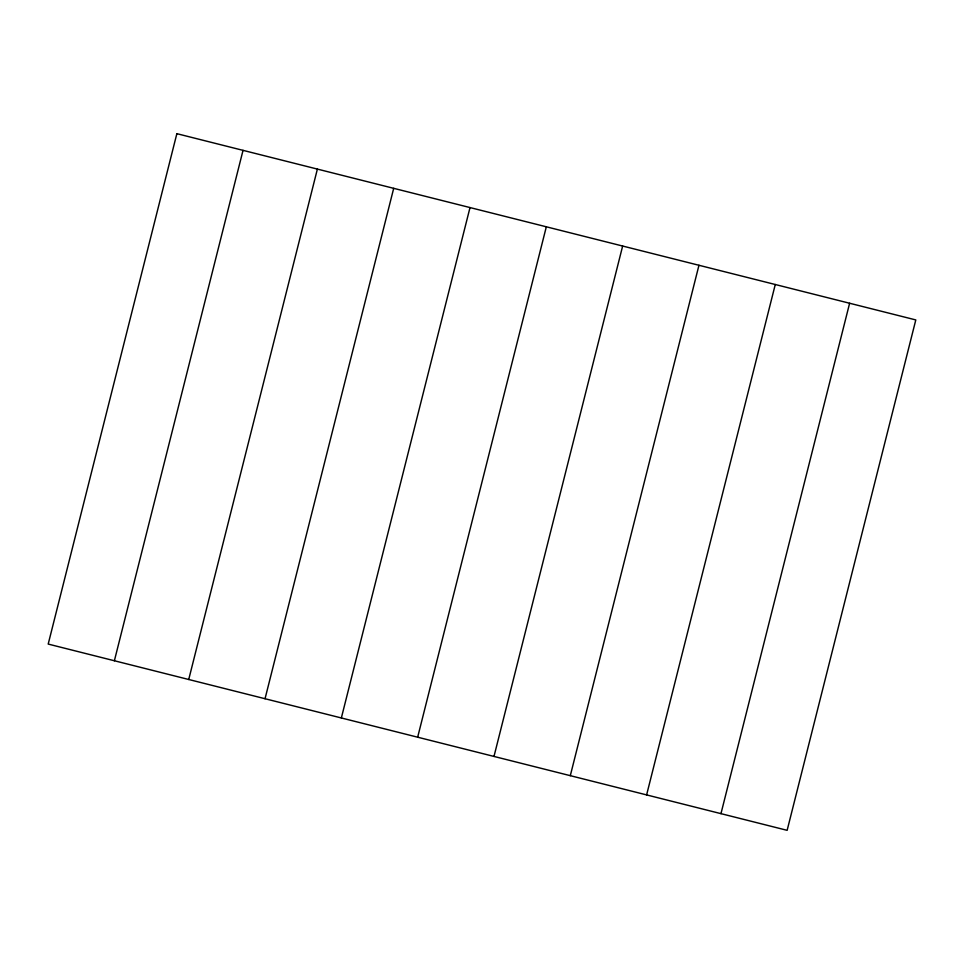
<?xml version="1.0" encoding="UTF-8"?>
<svg xmlns="http://www.w3.org/2000/svg" width="964" height="964" viewBox="0 0 964 964"><rect width="100%" height="100%" fill="white"/><g stroke="black" fill="none" stroke-linecap="round" stroke-linejoin="round"><path stroke-width="1.45" d="M114.379 660.762L243.036 150.348M188.727 679.5L317.385 169.086M265.04 698.731L393.698 188.317M341.352 717.963L470.01 207.561M417.665 737.207L546.323 226.793M493.99 756.439L622.648 246.037M570.302 775.683L698.96 265.269M646.615 794.914L775.273 284.5M720.964 813.652L849.621 303.238M176.858 133.671L48.2 644.072L787.142 830.329L915.8 319.928L176.858 133.671"/></g></svg>
